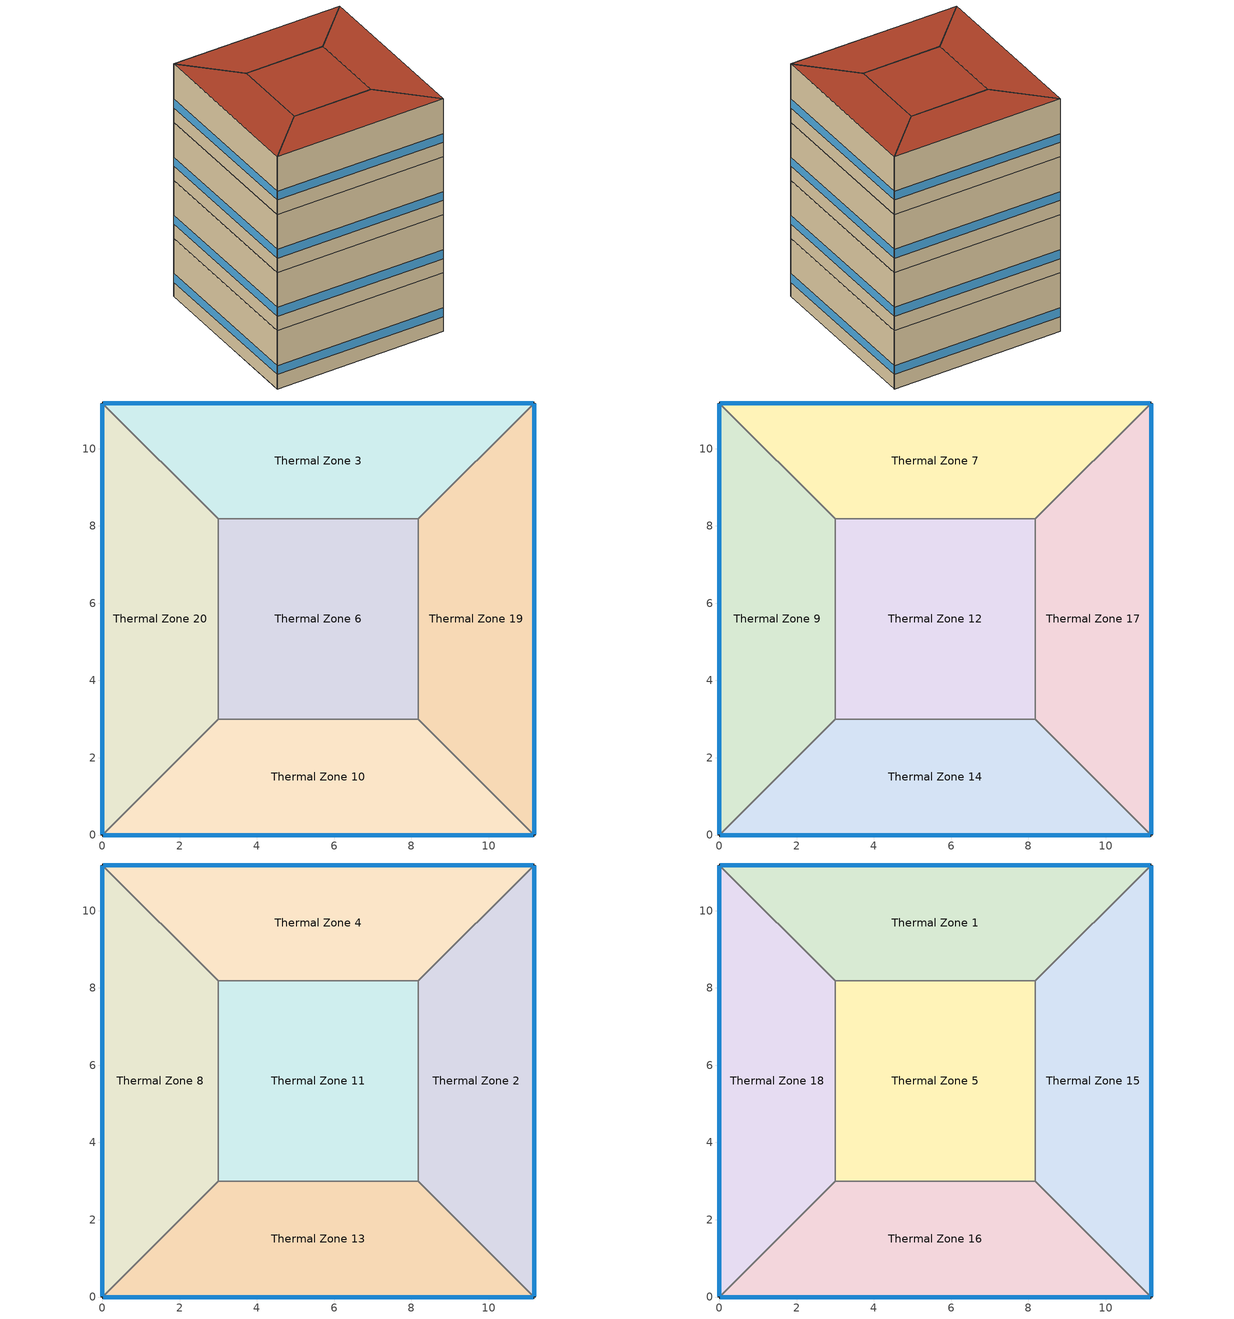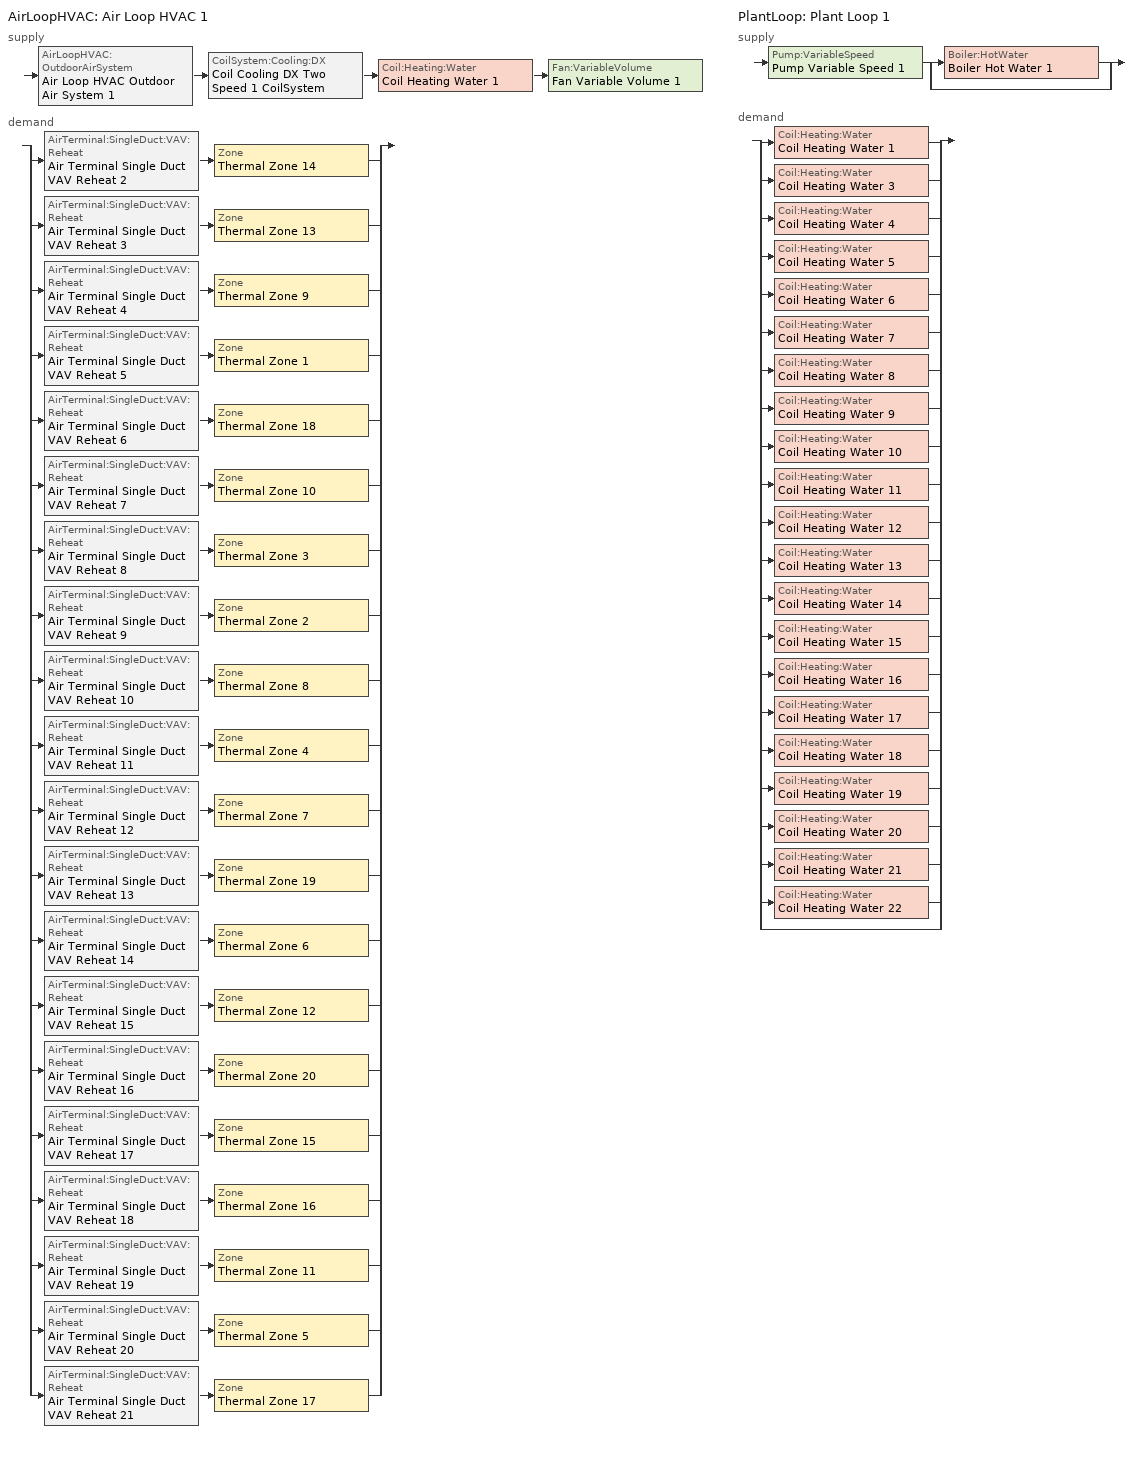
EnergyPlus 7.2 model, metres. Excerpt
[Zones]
Thermal Zone 3
 floor ground (000_ExtSlabCarpet_4in_ClimateZone 1-8): 0,11.18 11.18,11.18 8.18,8.18 3,8.18 z0
 wall outside (ASHRAE_189.1-2009_ExtWall_SteelFrame_ClimateZone 4-8): 11.18,11.18 0,11.18 z0:4
 wall to Thermal Zone 6 (000_Interior Wall): 3,8.18 8.18,8.18 z0:4
 wall to Thermal Zone 20 (000_Interior Wall): 0,11.18 3,8.18 z0:4
 wall to Thermal Zone 19 (000_Interior Wall): 8.18,8.18 11.18,11.18 z0:4
 window (ASHRAE_189.1-2009_ExtWindow_ClimateZone 4-5): 11.15,11.18 0.03,11.18 z1:1.6
Thermal Zone 20
 floor ground (000_ExtSlabCarpet_4in_ClimateZone 1-8): 0,0 0,11.18 3,8.18 3,3 z0
 wall outside (ASHRAE_189.1-2009_ExtWall_SteelFrame_ClimateZone 4-8): 0,11.18 0,0 z0:4
 wall to Thermal Zone 10 (000_Interior Wall): 0,0 3,3 z0:4
 wall to Thermal Zone 6 (000_Interior Wall): 3,3 3,8.18 z0:4
 window (ASHRAE_189.1-2009_ExtWindow_ClimateZone 4-5): 0,11.15 0,0.03 z1:1.6
Thermal Zone 19
 floor ground (000_ExtSlabCarpet_4in_ClimateZone 1-8): 11.18,11.18 11.18,0 8.18,3 8.18,8.18 z0
 wall outside (ASHRAE_189.1-2009_ExtWall_SteelFrame_ClimateZone 4-8): 11.18,0 11.18,11.18 z0:4
 wall to Thermal Zone 6 (000_Interior Wall): 8.18,8.18 8.18,3 z0:4
 wall to Thermal Zone 10 (000_Interior Wall): 8.18,3 11.18,0 z0:4
 window (ASHRAE_189.1-2009_ExtWindow_ClimateZone 4-5): 11.18,0.03 11.18,11.15 z1:1.6
Thermal Zone 6
 floor ground (000_ExtSlabCarpet_4in_ClimateZone 1-8): 3,3 3,8.18 8.18,8.18 8.18,3 z0
 wall to Thermal Zone 10 (000_Interior Wall): 3,3 8.18,3 z0:4
Thermal Zone 10
 floor ground (000_ExtSlabCarpet_4in_ClimateZone 1-8): 11.18,0 0,0 3,3 8.18,3 z0
 wall outside (ASHRAE_189.1-2009_ExtWall_SteelFrame_ClimateZone 4-8): 0,0 11.18,0 z0:4
 window (ASHRAE_189.1-2009_ExtWindow_ClimateZone 4-5): 0.03,0 11.15,0 z1:1.6
Thermal Zone 9
 floor to Thermal Zone 20 (000_Interior Floor): 0,0 0,11.18 3,8.18 3,3 z4
 wall outside (ASHRAE_189.1-2009_ExtWall_SteelFrame_ClimateZone 4-8): 0,11.18 0,0 z4:8
 wall to Thermal Zone 12 (000_Interior Wall): 3,3 3,8.18 z4:8
 wall to Thermal Zone 7 (000_Interior Wall): 3,8.18 0,11.18 z4:8
 wall to Thermal Zone 14 (000_Interior Wall): 0,0 3,3 z4:8
 window (ASHRAE_189.1-2009_ExtWindow_ClimateZone 4-5): 0,11.15 0,0.03 z5:5.6
Thermal Zone 14
 floor to Thermal Zone 10 (000_Interior Floor): 11.18,0 0,0 3,3 8.18,3 z4
 wall outside (ASHRAE_189.1-2009_ExtWall_SteelFrame_ClimateZone 4-8): 0,0 11.18,0 z4:8
 wall to Thermal Zone 12 (000_Interior Wall): 8.18,3 3,3 z4:8
 wall to Thermal Zone 17 (000_Interior Wall): 11.18,0 8.18,3 z4:8
 window (ASHRAE_189.1-2009_ExtWindow_ClimateZone 4-5): 0.03,0 11.15,0 z5:5.6
Thermal Zone 17
 floor to Thermal Zone 19 (000_Interior Floor): 11.18,11.18 11.18,0 8.18,3 8.18,8.18 z4
 wall outside (ASHRAE_189.1-2009_ExtWall_SteelFrame_ClimateZone 4-8): 11.18,0 11.18,11.18 z4:8
 wall to Thermal Zone 12 (000_Interior Wall): 8.18,8.18 8.18,3 z4:8
 wall to Thermal Zone 7 (000_Interior Wall): 11.18,11.18 8.18,8.18 z4:8
 window (ASHRAE_189.1-2009_ExtWindow_ClimateZone 4-5): 11.18,0.03 11.18,11.15 z5:5.6
Thermal Zone 12
 floor to Thermal Zone 6 (000_Interior Floor): 3,3 3,8.18 8.18,8.18 8.18,3 z4
 wall to Thermal Zone 7 (000_Interior Wall): 8.18,8.18 3,8.18 z4:8
Thermal Zone 7
 floor to Thermal Zone 3 (000_Interior Floor): 0,11.18 11.18,11.18 8.18,8.18 3,8.18 z4
 wall outside (ASHRAE_189.1-2009_ExtWall_SteelFrame_ClimateZone 4-8): 11.18,11.18 0,11.18 z4:8
 window (ASHRAE_189.1-2009_ExtWindow_ClimateZone 4-5): 11.15,11.18 0.03,11.18 z5:5.6
Thermal Zone 11
 floor to Thermal Zone 12 (000_Interior Floor): 3,3 3,8.18 8.18,8.18 8.18,3 z8
 wall to Thermal Zone 4 (000_Interior Wall): 8.18,8.18 3,8.18 z8:12
 wall to Thermal Zone 13 (000_Interior Wall): 3,3 8.18,3 z8:12
 wall to Thermal Zone 8 (000_Interior Wall): 3,8.18 3,3 z8:12
 wall to Thermal Zone 2 (000_Interior Wall): 8.18,3 8.18,8.18 z8:12
Thermal Zone 8
 floor to Thermal Zone 9 (000_Interior Floor): 0,0 0,11.18 3,8.18 3,3 z8
 wall outside (ASHRAE_189.1-2009_ExtWall_SteelFrame_ClimateZone 4-8): 0,11.18 0,0 z8:12
 wall to Thermal Zone 4 (000_Interior Wall): 3,8.18 0,11.18 z8:12
 wall to Thermal Zone 13 (000_Interior Wall): 0,0 3,3 z8:12
 window (ASHRAE_189.1-2009_ExtWindow_ClimateZone 4-5): 0,11.15 0,0.03 z9:9.6
Thermal Zone 13
 floor to Thermal Zone 14 (000_Interior Floor): 11.18,0 0,0 3,3 8.18,3 z8
 wall outside (ASHRAE_189.1-2009_ExtWall_SteelFrame_ClimateZone 4-8): 0,0 11.18,0 z8:12
 wall to Thermal Zone 2 (000_Interior Wall): 11.18,0 8.18,3 z8:12
 window (ASHRAE_189.1-2009_ExtWindow_ClimateZone 4-5): 0.03,0 11.15,0 z9:9.6
Thermal Zone 2
 floor to Thermal Zone 17 (000_Interior Floor): 11.18,11.18 11.18,0 8.18,3 8.18,8.18 z8
 wall outside (ASHRAE_189.1-2009_ExtWall_SteelFrame_ClimateZone 4-8): 11.18,0 11.18,11.18 z8:12
 wall to Thermal Zone 4 (000_Interior Wall): 11.18,11.18 8.18,8.18 z8:12
 window (ASHRAE_189.1-2009_ExtWindow_ClimateZone 4-5): 11.18,0.03 11.18,11.15 z9:9.6
Thermal Zone 4
 floor to Thermal Zone 7 (000_Interior Floor): 0,11.18 11.18,11.18 8.18,8.18 3,8.18 z8
 wall outside (ASHRAE_189.1-2009_ExtWall_SteelFrame_ClimateZone 4-8): 11.18,11.18 0,11.18 z8:12
 window (ASHRAE_189.1-2009_ExtWindow_ClimateZone 4-5): 11.15,11.18 0.03,11.18 z9:9.6
Thermal Zone 1
 floor to Thermal Zone 4 (000_Interior Floor): 0,11.18 11.18,11.18 8.18,8.18 3,8.18 z12
 wall outside (ASHRAE_189.1-2009_ExtWall_SteelFrame_ClimateZone 4-8): 11.18,11.18 0,11.18 z12:16
 wall to Thermal Zone 15 (000_Interior Wall): 8.18,8.18 11.18,11.18 z12:16
 wall to Thermal Zone 18 (000_Interior Wall): 0,11.18 3,8.18 z12:16
 wall to Thermal Zone 5 (000_Interior Wall): 3,8.18 8.18,8.18 z12:16
 window (ASHRAE_189.1-2009_ExtWindow_ClimateZone 4-5): 11.15,11.18 0.03,11.18 z13:13.6
 roof outside (ASHRAE_189.1-2009_ExtRoof_IEAD_ClimateZone 2-5): 3,8.18 8.18,8.18 11.18,11.18 0,11.18 z16
Thermal Zone 15
 floor to Thermal Zone 2 (000_Interior Floor): 11.18,11.18 11.18,0 8.18,3 8.18,8.18 z12
 wall outside (ASHRAE_189.1-2009_ExtWall_SteelFrame_ClimateZone 4-8): 11.18,0 11.18,11.18 z12:16
 wall to Thermal Zone 16 (000_Interior Wall): 8.18,3 11.18,0 z12:16
 wall to Thermal Zone 5 (000_Interior Wall): 8.18,8.18 8.18,3 z12:16
 window (ASHRAE_189.1-2009_ExtWindow_ClimateZone 4-5): 11.18,0.03 11.18,11.15 z13:13.6
 roof outside (ASHRAE_189.1-2009_ExtRoof_IEAD_ClimateZone 2-5): 8.18,8.18 8.18,3 11.18,0 11.18,11.18 z16
Thermal Zone 16
 floor to Thermal Zone 13 (000_Interior Floor): 11.18,0 0,0 3,3 8.18,3 z12
 wall outside (ASHRAE_189.1-2009_ExtWall_SteelFrame_ClimateZone 4-8): 0,0 11.18,0 z12:16
 wall to Thermal Zone 5 (000_Interior Wall): 8.18,3 3,3 z12:16
 wall to Thermal Zone 18 (000_Interior Wall): 3,3 0,0 z12:16
 window (ASHRAE_189.1-2009_ExtWindow_ClimateZone 4-5): 0.03,0 11.15,0 z13:13.6
 roof outside (ASHRAE_189.1-2009_ExtRoof_IEAD_ClimateZone 2-5): 8.18,3 3,3 0,0 11.18,0 z16
Thermal Zone 18
 floor to Thermal Zone 8 (000_Interior Floor): 0,0 0,11.18 3,8.18 3,3 z12
 wall outside (ASHRAE_189.1-2009_ExtWall_SteelFrame_ClimateZone 4-8): 0,11.18 0,0 z12:16
 wall to Thermal Zone 5 (000_Interior Wall): 3,3 3,8.18 z12:16
 window (ASHRAE_189.1-2009_ExtWindow_ClimateZone 4-5): 0,11.15 0,0.03 z13:13.6
 roof outside (ASHRAE_189.1-2009_ExtRoof_IEAD_ClimateZone 2-5): 3,3 3,8.18 0,11.18 0,0 z16
Thermal Zone 5
 floor to Thermal Zone 11 (000_Interior Floor): 3,3 3,8.18 8.18,8.18 8.18,3 z12
 roof outside (ASHRAE_189.1-2009_ExtRoof_IEAD_ClimateZone 2-5): 8.18,3 8.18,8.18 3,8.18 3,3 z16
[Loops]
AirLoopHVAC 'Air Loop HVAC 1'
 supply: AirLoopHVAC:OutdoorAirSystem 'Air Loop HVAC Outdoor Air System 1' > CoilSystem:Cooling:DX 'Coil Cooling DX Two Speed 1 CoilSystem' > Coil:Heating:Water 'Coil Heating Water 1' > Fan:VariableVolume 'Fan Variable Volume 1'
 demand: split
  | AirTerminal:SingleDuct:VAV:Reheat 'Air Terminal Single Duct VAV Reheat 2' > Zone 'Thermal Zone 14'
  | AirTerminal:SingleDuct:VAV:Reheat 'Air Terminal Single Duct VAV Reheat 3' > Zone 'Thermal Zone 13'
  | AirTerminal:SingleDuct:VAV:Reheat 'Air Terminal Single Duct VAV Reheat 4' > Zone 'Thermal Zone 9'
  | AirTerminal:SingleDuct:VAV:Reheat 'Air Terminal Single Duct VAV Reheat 5' > Zone 'Thermal Zone 1'
  | AirTerminal:SingleDuct:VAV:Reheat 'Air Terminal Single Duct VAV Reheat 6' > Zone 'Thermal Zone 18'
  | AirTerminal:SingleDuct:VAV:Reheat 'Air Terminal Single Duct VAV Reheat 7' > Zone 'Thermal Zone 10'
  | AirTerminal:SingleDuct:VAV:Reheat 'Air Terminal Single Duct VAV Reheat 8' > Zone 'Thermal Zone 3'
  | AirTerminal:SingleDuct:VAV:Reheat 'Air Terminal Single Duct VAV Reheat 9' > Zone 'Thermal Zone 2'
  | AirTerminal:SingleDuct:VAV:Reheat 'Air Terminal Single Duct VAV Reheat 10' > Zone 'Thermal Zone 8'
  | AirTerminal:SingleDuct:VAV:Reheat 'Air Terminal Single Duct VAV Reheat 11' > Zone 'Thermal Zone 4'
  | AirTerminal:SingleDuct:VAV:Reheat 'Air Terminal Single Duct VAV Reheat 12' > Zone 'Thermal Zone 7'
  | AirTerminal:SingleDuct:VAV:Reheat 'Air Terminal Single Duct VAV Reheat 13' > Zone 'Thermal Zone 19'
  | AirTerminal:SingleDuct:VAV:Reheat 'Air Terminal Single Duct VAV Reheat 14' > Zone 'Thermal Zone 6'
  | AirTerminal:SingleDuct:VAV:Reheat 'Air Terminal Single Duct VAV Reheat 15' > Zone 'Thermal Zone 12'
  | AirTerminal:SingleDuct:VAV:Reheat 'Air Terminal Single Duct VAV Reheat 16' > Zone 'Thermal Zone 20'
  | AirTerminal:SingleDuct:VAV:Reheat 'Air Terminal Single Duct VAV Reheat 17' > Zone 'Thermal Zone 15'
  | AirTerminal:SingleDuct:VAV:Reheat 'Air Terminal Single Duct VAV Reheat 18' > Zone 'Thermal Zone 16'
  | AirTerminal:SingleDuct:VAV:Reheat 'Air Terminal Single Duct VAV Reheat 19' > Zone 'Thermal Zone 11'
  | AirTerminal:SingleDuct:VAV:Reheat 'Air Terminal Single Duct VAV Reheat 20' > Zone 'Thermal Zone 5'
  | AirTerminal:SingleDuct:VAV:Reheat 'Air Terminal Single Duct VAV Reheat 21' > Zone 'Thermal Zone 17'
PlantLoop 'Plant Loop 1'
 supply: Pump:VariableSpeed 'Pump Variable Speed 1' > split
  | Boiler:HotWater 'Boiler Hot Water 1'
  | bypass
 demand: split
  | Coil:Heating:Water 'Coil Heating Water 1'
  | Coil:Heating:Water 'Coil Heating Water 3'
  | Coil:Heating:Water 'Coil Heating Water 4'
  | Coil:Heating:Water 'Coil Heating Water 5'
  | Coil:Heating:Water 'Coil Heating Water 6'
  | Coil:Heating:Water 'Coil Heating Water 7'
  | Coil:Heating:Water 'Coil Heating Water 8'
  | Coil:Heating:Water 'Coil Heating Water 9'
  | Coil:Heating:Water 'Coil Heating Water 10'
  | Coil:Heating:Water 'Coil Heating Water 11'
  | Coil:Heating:Water 'Coil Heating Water 12'
  | Coil:Heating:Water 'Coil Heating Water 13'
  | Coil:Heating:Water 'Coil Heating Water 14'
  | Coil:Heating:Water 'Coil Heating Water 15'
  | Coil:Heating:Water 'Coil Heating Water 16'
  | Coil:Heating:Water 'Coil Heating Water 17'
  | Coil:Heating:Water 'Coil Heating Water 18'
  | Coil:Heating:Water 'Coil Heating Water 19'
  | Coil:Heating:Water 'Coil Heating Water 20'
  | Coil:Heating:Water 'Coil Heating Water 21'
  | Coil:Heating:Water 'Coil Heating Water 22'
  | bypass
[Site:Location]
Chicago Ohare Intl Ap_IL_USA Design_Conditions: Latitude {deg}=41.98; Longitude {deg}=-87.92; Time Zone {hr}=-6; Elevation {m}=201
[SizingPeriod:DesignDay] Day of Month=21; Dry-Bulb Temperature Range Modifier Type=DefaultMultipliers; Barometric Pressure {Pa}=98934; Rain Indicator=No; Snow Indicator=No; Daylight Saving Time Indicator=No
Name | Month | Day Type | Maximum Dry-Bulb Temperature {C} | Daily Dry-Bulb Temperature Range {deltaC} | Humidity Condition Type | Wetbulb or DewPoint at Maximum Dry-Bulb {C} | Wind Speed {m/s} | Wind Direction {deg} | Solar Model Indicator | ASHRAE Clear Sky Optical Depth for Beam Irradiance (taub) | ASHRAE Clear Sky Optical Depth for Diffuse Irradiance (taud) | Sky Clearness | Enthalpy at Maximum Dry-Bulb {J/kg}
Chicago Ohare Intl Ap Ann Clg 2% Condns WB=>MDB | 7 | SummerDesignDay | 28.1 | 10.5 | Wetbulb | 23.5 | 5.2 | 230 | ASHRAETau | 0.455 | 2.05
Chicago Ohare Intl Ap Ann Clg .4% Condns DB=>MWB | 7 | SummerDesignDay | 33.3 | 10.5 | Wetbulb | 23.7 | 5.2 | 230 | ASHRAETau | 0.455 | 2.05
Chicago Ohare Intl Ap Ann Clg .4% Condns DP=>MDB | 7 | SummerDesignDay | 28.9 | 10.5 | Dewpoint | 23.8 | 5.2 | 230 | ASHRAETau | 0.455 | 2.05
Chicago Ohare Intl Ap Ann Htg 99% Condns DB | 1 | WinterDesignDay | -16.6 | 0 | Wetbulb | -16.6 | 4.9 | 270 | ASHRAEClearSky |  |  | 0
Chicago Ohare Intl Ap Ann Clg .4% Condns WB=>MDB | 7 | SummerDesignDay | 31.2 | 10.5 | Wetbulb | 25.5 | 5.2 | 230 | ASHRAETau | 0.455 | 2.05
Chicago Ohare Intl Ap Ann Clg 1% Condns Enth=>MDB | 7 | SummerDesignDay | 29.6 | 10.5 | Enthalpy |  | 5.2 | 230 | ASHRAETau | 0.455 | 2.05 |  | 75100
Chicago Ohare Intl Ap Ann Clg .4% Condns Enth=>MDB | 7 | SummerDesignDay | 31.4 | 10.5 | Enthalpy |  | 5.2 | 230 | ASHRAETau | 0.455 | 2.05 |  | 79200
Chicago Ohare Intl Ap Ann Hum_n 99.6% Condns DP=>MCDB | 1 | WinterDesignDay | -19.2 | 0 | Dewpoint | -25.7 | 4.9 | 270 | ASHRAEClearSky |  |  | 0
Chicago Ohare Intl Ap Ann Clg 2% Condns DB=>MWB | 7 | SummerDesignDay | 30.1 | 10.5 | Wetbulb | 22.1 | 5.2 | 230 | ASHRAETau | 0.455 | 2.05
Chicago Ohare Intl Ap Ann Hum_n 99% Condns DP=>MCDB | 1 | WinterDesignDay | -15.7 | 0 | Dewpoint | -22.1 | 4.9 | 270 | ASHRAEClearSky |  |  | 0
Chicago Ohare Intl Ap Ann Htg Wind 99% Condns WS=>MCDB | 1 | WinterDesignDay | -3.2 | 0 | Wetbulb | -3.2 | 11.4 | 270 | ASHRAEClearSky |  |  | 0
Chicago Ohare Intl Ap Ann Clg 1% Condns WB=>MDB | 7 | SummerDesignDay | 29.6 | 10.5 | Wetbulb | 24.5 | 5.2 | 230 | ASHRAETau | 0.455 | 2.05
Chicago Ohare Intl Ap Ann Clg 2% Condns Enth=>MDB | 7 | SummerDesignDay | 28.2 | 10.5 | Enthalpy |  | 5.2 | 230 | ASHRAETau | 0.455 | 2.05 |  | 70900
Chicago Ohare Intl Ap Ann Clg 1% Condns DP=>MDB | 7 | SummerDesignDay | 27.7 | 10.5 | Dewpoint | 22.9 | 5.2 | 230 | ASHRAETau | 0.455 | 2.05
Chicago Ohare Intl Ap Ann Clg 1% Condns DB=>MWB | 7 | SummerDesignDay | 31.6 | 10.5 | Wetbulb | 23 | 5.2 | 230 | ASHRAETau | 0.455 | 2.05
Chicago Ohare Intl Ap Ann Clg 2% Condns DP=>MDB | 7 | SummerDesignDay | 26.5 | 10.5 | Dewpoint | 21.9 | 5.2 | 230 | ASHRAETau | 0.455 | 2.05
Chicago Ohare Intl Ap Ann Htg 99.6% Condns DB | 1 | WinterDesignDay | -20 | 0 | Wetbulb | -20 | 4.9 | 270 | ASHRAEClearSky |  |  | 0
Chicago Ohare Intl Ap Ann Htg Wind 99.6% Condns WS=>MCDB | 1 | WinterDesignDay | -3.5 | 0 | Wetbulb | -3.5 | 12.4 | 270 | ASHRAEClearSky |  |  | 0
[Building]
Building 1
[Material] Thermal Absorptance=0.9
Name | Roughness | Thickness {m} | Conductivity {W/m-K} | Density {kg/m3} | Specific Heat {J/kg-K} | Solar Absorptance | Visible Absorptance
Metal Decking | MediumSmooth | 0.0015 | 45.006 | 7680 | 418.4 | 0.7 | 0.3
1/2IN Gypsum | Smooth | 0.0127 | 0.16 | 784.9 | 830 | 0.92 | 0.92
MAT-CC05 4 HW CONCRETE | Rough | 0.1016 | 1.311 | 2240 | 836.8 | 0.7 | 0.7
000_M11 100mm lightweight concrete | MediumRough | 0.1016 | 0.53 | 1280 | 840 | 0.7 | 0.7
Roof Insulation [21] | MediumRough | 0.2105 | 0.049 | 265 | 836.8 | 0.7 | 0.7
000_F16 Acoustic tile | MediumSmooth | 0.0191 | 0.06 | 368 | 590 | 0.7 | 0.7
000_G01a 19mm gypsum board | MediumSmooth | 0.019 | 0.16 | 800 | 1090 | 0.7 | 0.7
Roof Membrane | VeryRough | 0.0095 | 0.16 | 1121.29 | 1460 | 0.7 | 0.7
Wall Insulation [39] | MediumRough | 0.1184 | 0.045 | 265 | 836.8 | 0.7 | 0.7
[Material:AirGap]
Name | Thermal Resistance {m2-K/W}
000_F05 Ceiling air space resistance | 0.18
000_F04 Wall air space resistance | 0.15
[Material:NoMass] Thermal Absorptance=0.9; Solar Absorptance=0.7
Name | Roughness | Thermal Resistance {m2-K/W} | Visible Absorptance
MAT-SHEATH | Rough | 0.3626 | 0.7
CP02 CARPET PAD | VeryRough | 0.2165 | 0.8
[WindowMaterial:Glazing]
Theoretical Glass [207]: Optical Data Type=SpectralAverage; Thickness {m}=0.003; Solar Transmittance at Normal Incidence=0.3311; Front Side Solar Reflectance at Normal Incidence=0.6189; Back Side Solar Reflectance at Normal Incidence=0.6189; Visible Transmittance at Normal Incidence=0.44; Front Side Visible Reflectance at Normal Incidence=0.51; Back Side Visible Reflectance at Normal Incidence=0.51; Infrared Transmittance at Normal Incidence=0; Front Side Infrared Hemispherical Emissivity=0.9; Back Side Infrared Hemispherical Emissivity=0.9; Conductivity {W/m-K}=0.0133; Dirt Correction Factor for Solar and Visible Transmittance=1; Solar Diffusing=No
[Construction]
ASHRAE_189.1-2009_ExtRoof_IEAD_ClimateZone 2-5: Roof Membrane, Roof Insulation [21], Metal Decking
ASHRAE_189.1-2009_ExtWall_SteelFrame_ClimateZone 4-8: MAT-SHEATH, Wall Insulation [39], 1/2IN Gypsum
ASHRAE_189.1-2009_ExtWindow_ClimateZone 4-5: Theoretical Glass [207]
000_ExtSlabCarpet_4in_ClimateZone 1-8: MAT-CC05 4 HW CONCRETE, CP02 CARPET PAD
000_Interior Floor: 000_F16 Acoustic tile, 000_F05 Ceiling air space resistance, 000_M11 100mm lightweight concrete
000_Interior Wall: 000_G01a 19mm gypsum board, 000_F04 Wall air space resistance, 000_G01a 19mm gypsum board
[AirLoopHVAC]
Air Loop HVAC 1: Design Supply Air Flow Rate {m3/s}=AutoSize
[Sizing:System]
Air Loop HVAC 1: Type of Load to Size On=Sensible; Design Outdoor Air Flow Rate {m3/s}=Autosize; Minimum System Air Flow Ratio=0.3; Preheat Design Temperature {C}=7; Preheat Design Humidity Ratio {kgWater/kgDryAir}=0.008; Precool Design Temperature {C}=12.8; Precool Design Humidity Ratio {kgWater/kgDryAir}=0.008; Central Cooling Design Supply Air Temperature {C}=12.8; Central Heating Design Supply Air Temperature {C}=12.8; Sizing Option=NonCoincident; 100% Outdoor Air in Cooling=Yes; 100% Outdoor Air in Heating=Yes; Central Cooling Design Supply Air Humidity Ratio {kgWater/kgDryAir}=0.0085; Central Heating Design Supply Air Humidity Ratio {kgWater/kgDryAir}=0.008; Cooling Design Air Flow Method=DesignDay; Cooling Design Air Flow Rate {m3/s}=0; Heating Design Air Flow Method=DesignDay; Heating Design Air Flow Rate {m3/s}=0; System Outdoor Air Method=ZoneSum
[Controller:WaterCoil]
Controller Water Coil 1: Control Variable=Temperature; Action=Normal; Actuator Variable=Flow; Controller Convergence Tolerance {deltaC}=Autosize; Maximum Actuated Flow {m3/s}=Autosize; Minimum Actuated Flow {m3/s}=1e-07
[AvailabilityManager:Scheduled]
Name | Schedule
AvailabilityManager:Scheduled {106df626-c4ce-4db6-8c5d-b33fa7b38d24} | Schedule:Compact {92a980db-c2f4-4b7e-a470-12fedea810bc}
AvailabilityManager:Scheduled {9b00c17e-8808-4bff-b271-385c37d3a7e6} | Schedule:Compact {c0b6a684-a91b-4bf6-9009-76ca1dec70ca}
[Controller:OutdoorAir]
Controller Outdoor Air 1: Minimum Outdoor Air Flow Rate {m3/s}=Autosize; Maximum Outdoor Air Flow Rate {m3/s}=Autosize; Economizer Control Type=FixedDryBulb; Economizer Control Action Type=ModulateFlow; Economizer Maximum Limit Dry-Bulb Temperature {C}=30; Economizer Maximum Limit Enthalpy {J/kg}=64000; Economizer Minimum Limit Dry-Bulb Temperature {C}=-100; Lockout Type=NoLockout; Minimum Limit Type=FixedMinimum; High Humidity Control=No; Control High Indoor Humidity Based on Outdoor Humidity Ratio=Yes; Heat Recovery Bypass Control Type=BypassWhenOAFlowGreaterThanMinimum
[SetpointManager:MixedAir] Control Variable=Temperature
Setpoint Manager Mixed Air 3; Setpoint Manager Mixed Air 2; Setpoint Manager Mixed Air 1
[CoilSystem:Cooling:DX]
Coil Cooling DX Two Speed 1 CoilSystem: Availability Schedule=Always_On; Cooling Coil=Coil Cooling DX Two Speed 1
[Coil:Cooling:DX:TwoSpeed]
Coil Cooling DX Two Speed 1: Availability Schedule=Always_On; Rated High Speed Total Cooling Capacity {W}=Autosize; Rated High Speed Sensible Heat Ratio=Autosize; Rated High Speed COP {W/W}=5.5; Rated High Speed Air Flow Rate {m3/s}=Autosize; Total Cooling Capacity Function of Temperature Curve=Curve Biquadratic 1; Total Cooling Capacity Function of Flow Fraction Curve=Curve Quadratic 1; Energy Input Ratio Function of Temperature Curve=Curve Biquadratic 2; Energy Input Ratio Function of Flow Fraction Curve=Curve Quadratic 2; Part Load Fraction Correlation Curve=Curve Quadratic 3; Rated Low Speed Total Cooling Capacity {W}=Autosize; Rated Low Speed Sensible Heat Ratio=0.69; Rated Low Speed COP {W/W}=6.6; Rated Low Speed Air Flow Rate {m3/s}=Autosize; Low Speed Total Cooling Capacity Function of Temperature Curve=Curve Biquadratic 3; Low Speed Energy Input Ratio Function of Temperature Curve=Curve Biquadratic 4; Condenser Type=AirCooled; High Speed Evaporative Condenser Effectiveness=0; Low Speed Evaporative Condenser Effectiveness=0; Basin Heater Capacity {W/K}=10; Basin Heater Setpoint Temperature {C}=2
[Coil:Heating:Water] Availability Schedule=Always_On; U-Factor Times Area Value {W/K}=Autosize; Maximum Water Flow Rate {m3/s}=Autosize; Performance Input Method=UFactorTimesAreaAndDesignWaterFlowRate; Rated Capacity {W}=Autosize; Rated Inlet Water Temperature {C}=82.2; Rated Inlet Air Temperature {C}=16.6; Rated Outlet Water Temperature {C}=71.1; Rated Outlet Air Temperature {C}=32.2; Rated Ratio for Air and Water Convection=0.5
Coil Heating Water 1; Coil Heating Water 3; Coil Heating Water 4; Coil Heating Water 5; Coil Heating Water 6; Coil Heating Water 7; Coil Heating Water 8; Coil Heating Water 9; Coil Heating Water 10; Coil Heating Water 11; Coil Heating Water 12; Coil Heating Water 13; Coil Heating Water 14; Coil Heating Water 15; Coil Heating Water 16; Coil Heating Water 17; Coil Heating Water 18; Coil Heating Water 19; Coil Heating Water 20; Coil Heating Water 21; Coil Heating Water 22
[Fan:VariableVolume]
Fan Variable Volume 1: Availability Schedule=Always_On; Fan Efficiency=0.5; Pressure Rise {Pa}=500; Maximum Flow Rate {m3/s}=AutoSize; Fan Power Minimum Flow Rate Input Method=FixedFlowRate; Fan Power Minimum Flow Fraction=0; Fan Power Minimum Air Flow Rate {m3/s}=0; Motor Efficiency=0.93; Motor In Airstream Fraction=1; Fan Power Coefficient 1=0.0407599; Fan Power Coefficient 2=0.088045; Fan Power Coefficient 3=-0.0729261; Fan Power Coefficient 4=0.94374; Fan Power Coefficient 5=0
[SetpointManager:Scheduled] Control Variable=Temperature
Name | Schedule
Setpoint Manager Scheduled 1 | Deck_Temperature
Setpoint Manager Scheduled 2 | Hot_Water_Temperature
[AirTerminal:SingleDuct:VAV:Reheat] Availability Schedule=Always_On; Maximum Air Flow Rate {m3/s}=Autosize; Zone Minimum Air Flow Input Method=Constant; Constant Minimum Air Flow Fraction=0.3; Fixed Minimum Air Flow Rate {m3/s}=0.3; Maximum Hot Water or Steam Flow Rate {m3/s}=Autosize; Minimum Hot Water or Steam Flow Rate {m3/s}=0; Convergence Tolerance=0.001; Damper Heating Action=Normal; Maximum Flow per Zone Floor Area During Reheat {m3/s-m2}=Autocalculate; Maximum Flow Fraction During Reheat=Autocalculate; Maximum Reheat Air Temperature {C}=35
Name | Reheat Coil
Air Terminal Single Duct VAV Reheat 2 | Coil Heating Water 3
Air Terminal Single Duct VAV Reheat 3 | Coil Heating Water 4
Air Terminal Single Duct VAV Reheat 4 | Coil Heating Water 5
Air Terminal Single Duct VAV Reheat 5 | Coil Heating Water 6
Air Terminal Single Duct VAV Reheat 6 | Coil Heating Water 7
Air Terminal Single Duct VAV Reheat 7 | Coil Heating Water 8
Air Terminal Single Duct VAV Reheat 8 | Coil Heating Water 9
Air Terminal Single Duct VAV Reheat 9 | Coil Heating Water 10
Air Terminal Single Duct VAV Reheat 10 | Coil Heating Water 11
Air Terminal Single Duct VAV Reheat 11 | Coil Heating Water 12
Air Terminal Single Duct VAV Reheat 12 | Coil Heating Water 13
Air Terminal Single Duct VAV Reheat 13 | Coil Heating Water 14
Air Terminal Single Duct VAV Reheat 14 | Coil Heating Water 15
Air Terminal Single Duct VAV Reheat 15 | Coil Heating Water 16
Air Terminal Single Duct VAV Reheat 16 | Coil Heating Water 17
Air Terminal Single Duct VAV Reheat 17 | Coil Heating Water 18
Air Terminal Single Duct VAV Reheat 18 | Coil Heating Water 19
Air Terminal Single Duct VAV Reheat 19 | Coil Heating Water 20
Air Terminal Single Duct VAV Reheat 20 | Coil Heating Water 21
Air Terminal Single Duct VAV Reheat 21 | Coil Heating Water 22
[PlantLoop]
Plant Loop 1: Fluid Type=Water; Plant Equipment Operation Scheme=Plant Loop 1 Operation Scheme List; Maximum Loop Temperature {C}=100; Minimum Loop Temperature {C}=0; Maximum Loop Flow Rate {m3/s}=Autosize; Minimum Loop Flow Rate {m3/s}=0; Plant Loop Volume {m3}=Autocalculate; Load Distribution Scheme=Optimal
[PlantEquipmentOperationSchemes]
Plant Loop 1 Operation Scheme List: Control Scheme Object Type 1=PlantEquipmentOperation:HeatingLoad; Control Scheme Name 1=Plant Loop 1 Heating Operation Scheme; Control Scheme Schedule Name 1=Plant Loop 1 On Schedule
[PlantEquipmentOperation:HeatingLoad]
Plant Loop 1 Heating Operation Scheme: Load Range Lower Limit 1 {W}=0; Load Range Upper Limit 1 {W}=1000000000; Range Equipment List Name 1=Plant Loop 1 Heating Equipment List
[PlantEquipmentList]
Plant Loop 1 Heating Equipment List: Boiler:HotWater, Boiler Hot Water 1
[Sizing:Plant]
Plant Loop 1: Loop Type=Heating; Design Loop Exit Temperature {C}=82; Loop Design Temperature Difference {deltaC}=11
[Pump:VariableSpeed]
Pump Variable Speed 1: Rated Flow Rate {m3/s}=Autosize; Rated Pump Head {Pa}=179352; Rated Power Consumption {W}=Autosize; Motor Efficiency=0.9; Fraction of Motor Inefficiencies to Fluid Stream=0; Coefficient 1 of the Part Load Performance Curve=0; Coefficient 2 of the Part Load Performance Curve=1; Coefficient 3 of the Part Load Performance Curve=0; Coefficient 4 of the Part Load Performance Curve=0; Minimum Flow Rate {m3/s}=0; Pump Control Type=Intermittent
[Boiler:HotWater]
Boiler Hot Water 1: Fuel Type=NaturalGas; Nominal Capacity {W}=Autosize; Nominal Thermal Efficiency=0.66; Design Water Outlet Temperature {C}=82; Design Water Flow Rate {m3/s}=Autosize; Minimum Part Load Ratio=0; Maximum Part Load Ratio=1; Optimum Part Load Ratio=1; Water Outlet Upper Temperature Limit {C}=99; Boiler Flow Mode=ConstantFlow; Parasitic Electric Load {W}=0; Sizing Factor=1
[Zone]
Thermal Zone 11; Thermal Zone 1; Thermal Zone 15; Thermal Zone 3; Thermal Zone 9; Thermal Zone 14; Thermal Zone 8; Thermal Zone 16; Thermal Zone 13; Thermal Zone 17; Thermal Zone 2; Thermal Zone 20; Thermal Zone 19; Thermal Zone 12; Thermal Zone 6; Thermal Zone 7; Thermal Zone 10; Thermal Zone 18; Thermal Zone 5; Thermal Zone 4
[ZoneControl:Thermostat] Control Object Type 1=ThermostatSetpoint:DualSetpoint; Control Name 1=Thermostat Setpoint Dual Setpoint 1
Name | Zone or ZoneList | Control Type Schedule
Thermal Zone 11 Thermostat | Thermal Zone 11 | Thermal Zone 11 Thermostat Schedule
Thermal Zone 1 Thermostat | Thermal Zone 1 | Thermal Zone 1 Thermostat Schedule
Thermal Zone 15 Thermostat | Thermal Zone 15 | Thermal Zone 15 Thermostat Schedule
Thermal Zone 3 Thermostat | Thermal Zone 3 | Thermal Zone 3 Thermostat Schedule
Thermal Zone 9 Thermostat | Thermal Zone 9 | Thermal Zone 9 Thermostat Schedule
Thermal Zone 14 Thermostat | Thermal Zone 14 | Thermal Zone 14 Thermostat Schedule
Thermal Zone 8 Thermostat | Thermal Zone 8 | Thermal Zone 8 Thermostat Schedule
Thermal Zone 16 Thermostat | Thermal Zone 16 | Thermal Zone 16 Thermostat Schedule
Thermal Zone 13 Thermostat | Thermal Zone 13 | Thermal Zone 13 Thermostat Schedule
Thermal Zone 17 Thermostat | Thermal Zone 17 | Thermal Zone 17 Thermostat Schedule
Thermal Zone 2 Thermostat | Thermal Zone 2 | Thermal Zone 2 Thermostat Schedule
Thermal Zone 20 Thermostat | Thermal Zone 20 | Thermal Zone 20 Thermostat Schedule
Thermal Zone 19 Thermostat | Thermal Zone 19 | Thermal Zone 19 Thermostat Schedule
Thermal Zone 12 Thermostat | Thermal Zone 12 | Thermal Zone 12 Thermostat Schedule
Thermal Zone 6 Thermostat | Thermal Zone 6 | Thermal Zone 6 Thermostat Schedule
Thermal Zone 7 Thermostat | Thermal Zone 7 | Thermal Zone 7 Thermostat Schedule
Thermal Zone 10 Thermostat | Thermal Zone 10 | Thermal Zone 10 Thermostat Schedule
Thermal Zone 18 Thermostat | Thermal Zone 18 | Thermal Zone 18 Thermostat Schedule
Thermal Zone 5 Thermostat | Thermal Zone 5 | Thermal Zone 5 Thermostat Schedule
Thermal Zone 4 Thermostat | Thermal Zone 4 | Thermal Zone 4 Thermostat Schedule
[ThermostatSetpoint:DualSetpoint]
Thermostat Setpoint Dual Setpoint 1: Heating Setpoint Temperature Schedule=Heating Sch; Cooling Setpoint Temperature Schedule=Cooling Sch
[Zone equipment]
Thermal Zone 11: Air Terminal Single Duct VAV Reheat 19
Thermal Zone 1: Air Terminal Single Duct VAV Reheat 5
Thermal Zone 15: Air Terminal Single Duct VAV Reheat 17
Thermal Zone 3: Air Terminal Single Duct VAV Reheat 8
Thermal Zone 9: Air Terminal Single Duct VAV Reheat 4
Thermal Zone 14: Air Terminal Single Duct VAV Reheat 2
Thermal Zone 8: Air Terminal Single Duct VAV Reheat 10
Thermal Zone 16: Air Terminal Single Duct VAV Reheat 18
Thermal Zone 13: Air Terminal Single Duct VAV Reheat 3
Thermal Zone 17: Air Terminal Single Duct VAV Reheat 21
Thermal Zone 2: Air Terminal Single Duct VAV Reheat 9
Thermal Zone 20: Air Terminal Single Duct VAV Reheat 16
Thermal Zone 19: Air Terminal Single Duct VAV Reheat 13
Thermal Zone 12: Air Terminal Single Duct VAV Reheat 15
Thermal Zone 6: Air Terminal Single Duct VAV Reheat 14
Thermal Zone 7: Air Terminal Single Duct VAV Reheat 12
Thermal Zone 10: Air Terminal Single Duct VAV Reheat 7
Thermal Zone 18: Air Terminal Single Duct VAV Reheat 6
Thermal Zone 5: Air Terminal Single Duct VAV Reheat 20
Thermal Zone 4: Air Terminal Single Duct VAV Reheat 11
[Sizing:Zone] Zone Cooling Design Supply Air Temperature Input Method=SupplyAirTemperature; Zone Cooling Design Supply Air Temperature {C}=14; Zone Heating Design Supply Air Temperature Input Method=SupplyAirTemperature; Zone Heating Design Supply Air Temperature {C}=40; Zone Cooling Design Supply Air Humidity Ratio {kgWater/kgDryAir}=0.0085; Zone Heating Design Supply Air Humidity Ratio {kgWater/kgDryAir}=0.008; Design Specification Outdoor Air Object=ASHRAE_90.1-2004 ClimateZone 1-8 SmallOffice WholeBuilding Ventilation; Cooling Design Air Flow Method=DesignDay; Cooling Design Air Flow Rate {m3/s}=0; Cooling Minimum Air Flow per Zone Floor Area {m3/s-m2}=0.000762; Cooling Minimum Air Flow {m3/s}=0; Cooling Minimum Air Flow Fraction=0; Heating Design Air Flow Method=DesignDay; Heating Design Air Flow Rate {m3/s}=0; Heating Maximum Air Flow per Zone Floor Area {m3/s-m2}=0.002032; Heating Maximum Air Flow {m3/s}=0.141576; Heating Maximum Air Flow Fraction=0.3
Thermal Zone 11; Thermal Zone 1; Thermal Zone 15; Thermal Zone 3; Thermal Zone 9; Thermal Zone 14; Thermal Zone 8; Thermal Zone 16; Thermal Zone 13; Thermal Zone 17; Thermal Zone 2; Thermal Zone 20; Thermal Zone 19; Thermal Zone 12; Thermal Zone 6; Thermal Zone 7; Thermal Zone 10; Thermal Zone 18; Thermal Zone 5; Thermal Zone 4
[DesignSpecification:OutdoorAir]
ASHRAE_90.1-2004 ClimateZone 1-8 SmallOffice WholeBuilding Ventilation: Outdoor Air Method=Sum; Outdoor Air Flow per Person {m3/s-person}=0.00943895; Outdoor Air Flow per Zone Floor Area {m3/s-m2}=0; Outdoor Air Flow per Zone {m3/s}=0; Outdoor Air Flow Air Changes per Hour {1/hr}=0
[Schedule:Day:Interval]
Always_On_Summer_Design_Day; Always_On_Default; Always_On_Winter_Design_Day: No, 24:00, 1
Cooling Sch Default: No, 24:00, 28
Deck_Temperature_Winter_Design_Day; Deck_Temperature_Summer_Design_Day; Deck_Temperature_Default: No, 24:00, 12.8
Hot_Water_Temperature_Winter_Design_Day; Hot_Water_Temperature_Default; Hot_Water_Temperature_Summer_Design_Day: No, 24:00, 67
Heating Sch Default: No, 24:00, 24
[Schedule:Week:Daily]
Schedule:Week:Daily {f344fb48-fc0c-43b5-bbd5-3e9f02d78480}: Always_On_Default, Always_On_Default, Always_On_Default, Always_On_Default, Always_On_Default, Always_On_Default, Always_On_Default, Always_On_Default, Always_On_Summer_Design_Day, Always_On_Winter_Design_Day, Always_On_Default, Always_On_Default
Schedule:Week:Daily {4d358434-112f-4318-b525-339425ee6e29}: Deck_Temperature_Default, Deck_Temperature_Default, Deck_Temperature_Default, Deck_Temperature_Default, Deck_Temperature_Default, Deck_Temperature_Default, Deck_Temperature_Default, Deck_Temperature_Default, Deck_Temperature_Summer_Design_Day, Deck_Temperature_Winter_Design_Day, Deck_Temperature_Default, Deck_Temperature_Default
Schedule:Week:Daily {d6a075f2-b405-4765-837b-bd85967ef2ee}: Heating Sch Default, Heating Sch Default, Heating Sch Default, Heating Sch Default, Heating Sch Default, Heating Sch Default, Heating Sch Default, Heating Sch Default, Heating Sch Default, Heating Sch Default, Heating Sch Default, Heating Sch Default
Schedule:Week:Daily {88a6c5af-aafa-4409-8d05-0dd45a353a89}: Hot_Water_Temperature_Default, Hot_Water_Temperature_Default, Hot_Water_Temperature_Default, Hot_Water_Temperature_Default, Hot_Water_Temperature_Default, Hot_Water_Temperature_Default, Hot_Water_Temperature_Default, Hot_Water_Temperature_Default, Hot_Water_Temperature_Summer_Design_Day, Hot_Water_Temperature_Winter_Design_Day, Hot_Water_Temperature_Default, Hot_Water_Temperature_Default
Schedule:Week:Daily {8bb1ce41-aa9c-4b8c-b2b1-d3004b577d78}: Cooling Sch Default, Cooling Sch Default, Cooling Sch Default, Cooling Sch Default, Cooling Sch Default, Cooling Sch Default, Cooling Sch Default, Cooling Sch Default, Cooling Sch Default, Cooling Sch Default, Cooling Sch Default, Cooling Sch Default
[Schedule:Year]
Always_On: Schedule:Week:Daily {f344fb48-fc0c-43b5-bbd5-3e9f02d78480}, 1, 1, 12, 31
Deck_Temperature: Schedule:Week:Daily {4d358434-112f-4318-b525-339425ee6e29}, 1, 1, 12, 31
Heating Sch: Schedule:Week:Daily {d6a075f2-b405-4765-837b-bd85967ef2ee}, 1, 1, 12, 31
Hot_Water_Temperature: Schedule:Week:Daily {88a6c5af-aafa-4409-8d05-0dd45a353a89}, 1, 1, 12, 31
Cooling Sch: Schedule:Week:Daily {8bb1ce41-aa9c-4b8c-b2b1-d3004b577d78}, 1, 1, 12, 31
[Schedule:Compact]
Schedule:Compact {92a980db-c2f4-4b7e-a470-12fedea810bc}; Schedule:Compact {c0b6a684-a91b-4bf6-9009-76ca1dec70ca}; Plant Loop 1 On Schedule: Through: 12/31, For: AllDays, Until: 24:00, 1
Thermal Zone 11 Thermostat Schedule; Thermal Zone 1 Thermostat Schedule; Thermal Zone 15 Thermostat Schedule; Thermal Zone 3 Thermostat Schedule; Thermal Zone 9 Thermostat Schedule; Thermal Zone 14 Thermostat Schedule; Thermal Zone 8 Thermostat Schedule; Thermal Zone 16 Thermostat Schedule; Thermal Zone 13 Thermostat Schedule; Thermal Zone 17 Thermostat Schedule; Thermal Zone 2 Thermostat Schedule; Thermal Zone 20 Thermostat Schedule; Thermal Zone 19 Thermostat Schedule; Thermal Zone 12 Thermostat Schedule; Thermal Zone 6 Thermostat Schedule; Thermal Zone 7 Thermostat Schedule; Thermal Zone 10 Thermostat Schedule; Thermal Zone 18 Thermostat Schedule; Thermal Zone 5 Thermostat Schedule; Thermal Zone 4 Thermostat Schedule: Through: 12/31, For: AllDays, Until: 24:00, 4
[Curve:Biquadratic]
Name | Coefficient1 Constant | Coefficient2 x | Coefficient3 x**2 | Coefficient4 y | Coefficient5 y**2 | Coefficient6 x*y | Minimum Value of x {BasedOnField A2} | Maximum Value of x {BasedOnField A2} | Minimum Value of y {BasedOnField A3} | Maximum Value of y {BasedOnField A3}
Curve Biquadratic 1 | 0.42415 | 0.04426 | -0.00042 | 0.00333 | -8e-05 | -0.00021 | 17 | 22 | 13 | 46
Curve Biquadratic 2 | 1.23649 | -0.02431 | 0.00057 | -0.01434 | 0.00063 | -0.00038 | 17 | 22 | 13 | 46
Curve Biquadratic 3; Curve Biquadratic 4 | 0 | 0 | 0 | 0 | 0 | 0 | 0 | 1 | 0 | 1
[Curve:Quadratic]
Name | Coefficient1 Constant | Coefficient2 x | Coefficient3 x**2 | Minimum Value of x {BasedOnField A2} | Maximum Value of x {BasedOnField A2}
Curve Quadratic 1 | 0.77136 | 0.34053 | -0.11088 | 0.75918 | 1.13877
Curve Quadratic 2 | 1.2055 | -0.32953 | 0.12308 | 0.75918 | 1.13877
Curve Quadratic 3 | 0.771 | 0.229 | 0 | 0 | 1
